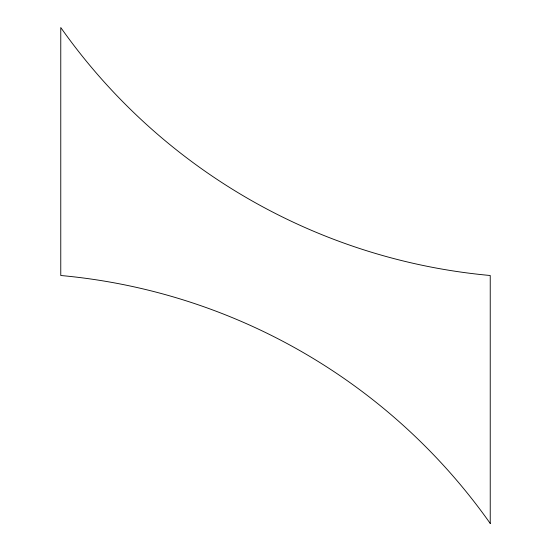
<?xml version="1.0" encoding="UTF-8"?>
<svg xmlns="http://www.w3.org/2000/svg" width="551" height="551" viewBox="0 0 551 551"><rect width="100%" height="100%" fill="white"/><g stroke="black" fill="none" stroke-linecap="round" stroke-linejoin="round"><path stroke-width="0.83" d="M490.232 523.45L490.232 275.5A591.326 591.326 0 0 1 60.768 27.55L60.768 275.5A591.326 591.326 0 0 1 490.232 523.45"/></g></svg>
